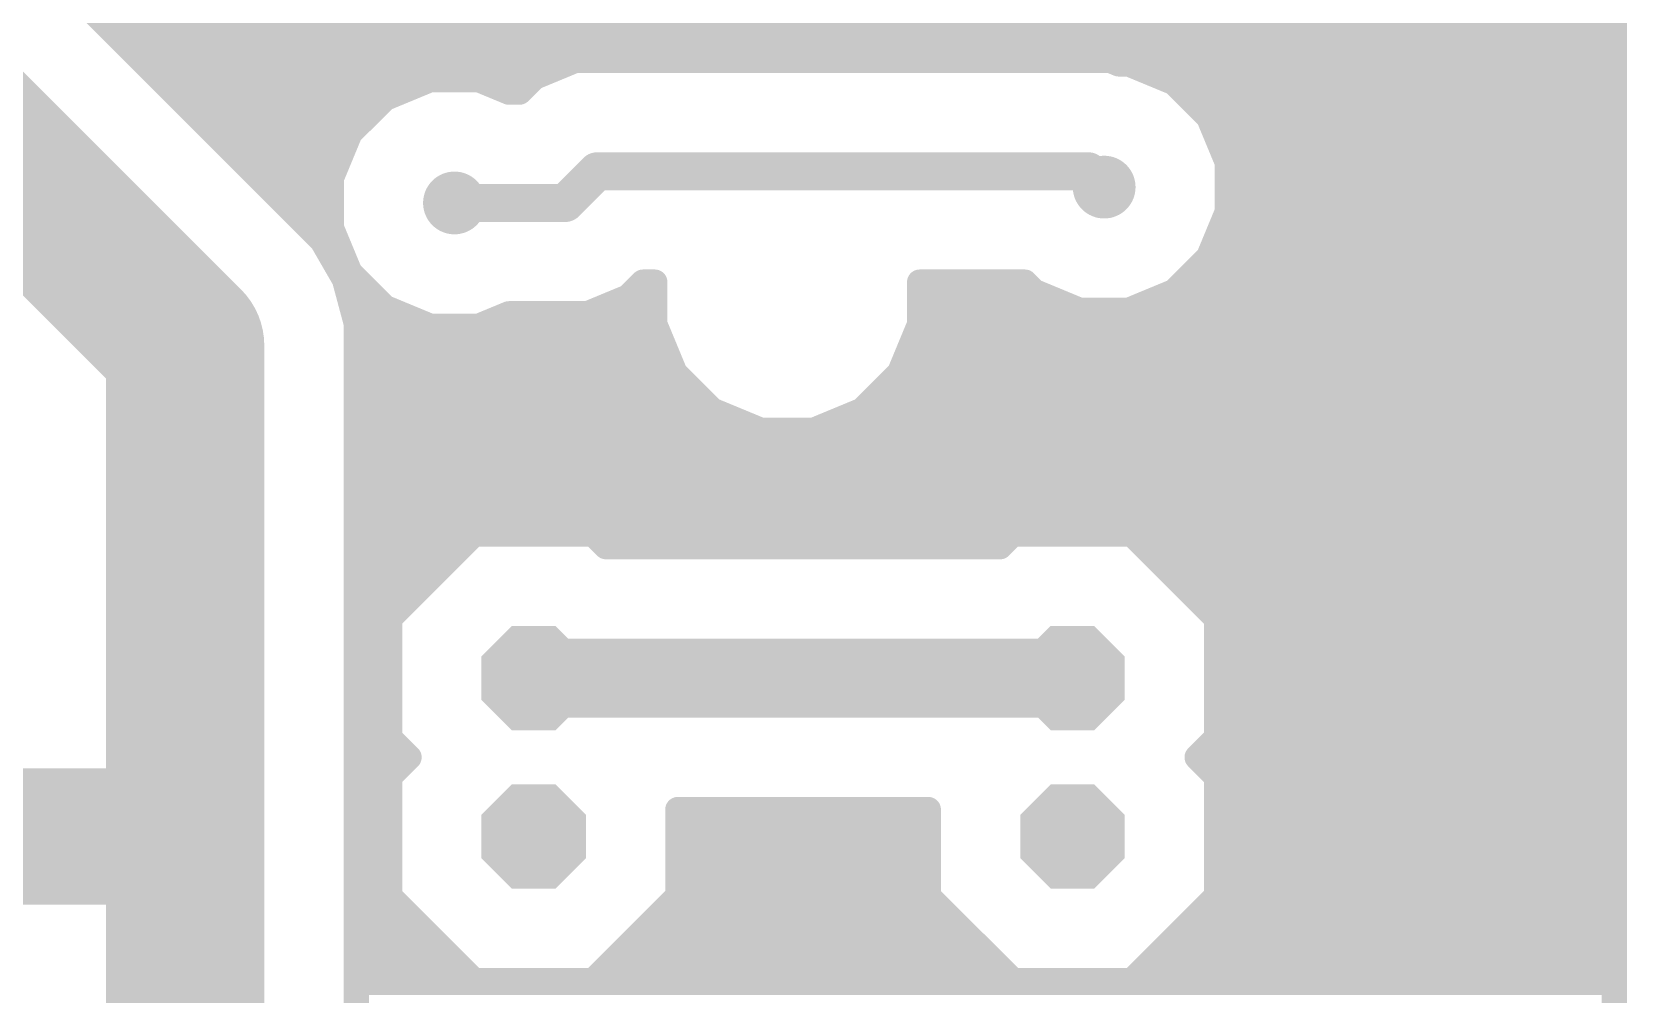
# Model space of a CAD drawing. Extents: x 0 to 141, y 0 to 150.
# Drawn here: x 20.4 to 45.97, y 25.41 to 40.84 of the extents above; entities that cross this region are included whole.
import ezdxf

# ---------------------------------------------------------------- set-up
doc = ezdxf.new("R2010")
doc.units = 0
for name, color, linetype in [('16', 175, 'CONTINUOUS'), ('17', 82, 'CONTINUOUS'), ('18', 82, 'CONTINUOUS')]:
    doc.layers.add(name, color=color, linetype=linetype)

# ---------------------------------------------------------------- blocks, each defined once
blk = doc.blocks.new('OCTAGONP')
at = {"const_width": 0.5}
blk.add_lwpolyline([(-0.25, -0.1036), (-0.25, 0.1036), (-0.1036, 0.25), (0.1036, 0.25), (0.25, 0.1036), (0.25, -0.1036), (0.1036, -0.25), (-0.1036, -0.25), (-0.25, -0.1036), (-0.25, 0.1036)], dxfattribs=at)
blk = doc.blocks.new('ROUNDV')
at = {"const_width": 0.5}
blk.add_lwpolyline([(0, -0.25, 1), (0, 0.25, 1), (0, -0.25)], format="xyb", dxfattribs=at)

msp = doc.modelspace()

# ---------------------------------------------------------------- linework, layer by layer
at = {"layer": '16'}
for points, const_width in [([(45.7708, 61.6873), (45.7708, 18.7255)], 0.4064), ([(25.0551, 37.4984), (20.7772, 41.7763)], 0.4064), ([(22.86, 35.814), (18.034, 40.64)], 2.54), ([(21.5071, 41.0464), (45.7708, 41.0464)], 0.4064), ([(21.9135, 40.64), (45.7708, 40.64)], 0.4064), ([(22.3199, 40.2336), (28.7424, 40.2336)], 0.4064), ([(29.1103, 40.386), (28.4568, 40.1153)], 0.4064), ([(37.6917, 40.386), (29.1103, 40.386)], 0.4064), ([(37.8259, 40.3304), (37.6917, 40.386)], 0.4064), ([(37.9851, 40.3304), (37.8259, 40.3304)], 0.4064), ([(38.7115, 40.0295), (37.9851, 40.3304)], 0.4064), ([(38.2188, 40.2336), (45.7708, 40.2336)], 0.4064), ([(26.7849, 40.0764), (26.0585, 39.7755)], 0.4064), ([(27.5711, 40.0764), (26.7849, 40.0764)], 0.4064), ([(28.0501, 39.878), (27.5711, 40.0764)], 0.4064), ([(28.4568, 40.1153), (28.2195, 39.878)], 0.4064), ([(39.2675, 39.4735), (38.7115, 40.0295)], 0.4064), ([(22.7263, 39.8272), (26.1833, 39.8272)], 0.4064), ([(26.0585, 39.7755), (25.5025, 39.2195)], 0.4064), ([(28.2195, 39.878), (28.0501, 39.878)], 0.4064), ([(38.9138, 39.8272), (45.7708, 39.8272)], 0.4064), ([(39.5684, 38.7471), (39.2675, 39.4735)], 0.4064), ([(23.1327, 39.4208), (25.7038, 39.4208)], 0.4064), ([(25.5025, 39.2195), (25.2016, 38.4931)], 0.4064), ([(39.2894, 39.4208), (45.7708, 39.4208)], 0.4064), ([(23.5391, 39.0144), (25.4175, 39.0144)], 0.4064), ([(39.4577, 39.0144), (45.7708, 39.0144)], 0.4064), ([(28.956, 38.1), (29.464, 38.608)], 0.6096), ([(29.464, 38.608), (37.338, 38.608)], 0.6096), ([(37.338, 38.608), (37.592, 38.354)], 0.6096), ([(39.5684, 37.9609), (39.5684, 38.7471)], 0.4064), ([(23.9455, 38.608), (25.2492, 38.608)], 0.4064), ([(25.2016, 38.4931), (25.2016, 37.7069)], 0.4064), ([(39.5684, 38.608), (45.7708, 38.608)], 0.4064), ([(24.3519, 38.2016), (25.2016, 38.2016)], 0.4064), ([(27.178, 38.1), (28.956, 38.1)], 0.6096), ([(39.5684, 38.2016), (45.7708, 38.2016)], 0.4064), ([(39.2675, 37.2345), (39.5684, 37.9609)], 0.4064), ([(24.7583, 37.7952), (25.2016, 37.7952)], 0.4064), ([(25.2016, 37.7069), (25.5025, 36.9805)], 0.4064), ([(39.4998, 37.7952), (45.7708, 37.7952)], 0.4064), ([(25.4163, 36.8728), (25.0551, 37.4984)], 0.4064), ([(25.1184, 37.3888), (25.3333, 37.3888)], 0.4064), ([(39.3314, 37.3888), (45.7708, 37.3888)], 0.4064), ([(38.7115, 36.6785), (39.2675, 37.2345)], 0.4064), ([(22.86, 27.686), (22.86, 35.814)], 2.54), ([(25.353, 36.9824), (25.5017, 36.9824)], 0.4064), ([(25.6032, 36.1752), (25.4163, 36.8728)], 0.4064), ([(25.5025, 36.9805), (26.0585, 36.4245)], 0.4064), ([(39.0155, 36.9824), (45.7708, 36.9824)], 0.4064), ([(29.9632, 36.5927), (30.2005, 36.83)], 0.4064), ([(30.2005, 36.83), (30.3888, 36.83)], 0.4064), ([(30.3888, 36.83), (30.3888, 36.1537)], 0.4064), ([(34.6352, 36.1537), (34.6352, 36.83)], 0.4064), ([(34.6352, 36.83), (36.3209, 36.83)], 0.4064), ([(36.3209, 36.83), (36.4725, 36.6785)], 0.4064), ([(36.4725, 36.6785), (37.1989, 36.3776)], 0.4064), ([(37.9851, 36.3776), (38.7115, 36.6785)], 0.4064), ([(25.4958, 36.576), (25.9069, 36.576)], 0.4064), ([(26.0585, 36.4245), (26.7849, 36.1236)], 0.4064), ([(29.3097, 36.322), (29.9632, 36.5927)], 0.4064), ([(29.9229, 36.576), (30.3888, 36.576)], 0.4064), ([(34.6352, 36.576), (36.7199, 36.576)], 0.4064), ([(37.1989, 36.3776), (37.9851, 36.3776)], 0.4064), ([(38.4641, 36.576), (45.7708, 36.576)], 0.4064), ([(25.6032, 24.5537), (25.6032, 36.1752)], 0.4064), ([(25.6032, 36.1696), (26.6738, 36.1696)], 0.4064), ([(26.7849, 36.1236), (27.5711, 36.1236)], 0.4064), ([(27.5711, 36.1236), (28.0501, 36.322)], 0.4064), ([(27.6822, 36.1696), (30.3888, 36.1696)], 0.4064), ([(28.0501, 36.322), (29.3097, 36.322)], 0.4064), ([(30.3888, 36.1537), (30.712, 35.3733)], 0.4064), ([(34.312, 35.3733), (34.6352, 36.1537)], 0.4064), ([(34.6352, 36.1696), (45.7708, 36.1696)], 0.4064), ([(25.6032, 35.7632), (30.5505, 35.7632)], 0.4064), ([(34.4735, 35.7632), (45.7708, 35.7632)], 0.4064), ([(25.6032, 35.3568), (30.7285, 35.3568)], 0.4064), ([(30.712, 35.3733), (31.3093, 34.776)], 0.4064), ([(33.7147, 34.776), (34.312, 35.3733)], 0.4064), ([(34.2955, 35.3568), (45.7708, 35.3568)], 0.4064), ([(25.6032, 34.9504), (31.1349, 34.9504)], 0.4064), ([(33.8891, 34.9504), (45.7708, 34.9504)], 0.4064), ([(31.3093, 34.776), (32.0897, 34.4528)], 0.4064), ([(32.9343, 34.4528), (33.7147, 34.776)], 0.4064), ([(25.6032, 34.544), (31.8695, 34.544)], 0.4064), ([(32.0897, 34.4528), (32.9343, 34.4528)], 0.4064), ([(33.1545, 34.544), (45.7708, 34.544)], 0.4064), ([(25.6032, 34.1376), (45.7708, 34.1376)], 0.4064), ([(25.6032, 33.7312), (45.7708, 33.7312)], 0.4064), ([(25.6032, 33.3248), (45.7708, 33.3248)], 0.4064), ([(25.6032, 32.9184), (45.7708, 32.9184)], 0.4064), ([(27.4906, 32.7914), (26.1366, 31.4374)], 0.4064), ([(29.4054, 32.7914), (27.4906, 32.7914)], 0.4064), ([(29.6086, 32.5882), (29.4054, 32.7914)], 0.4064), ([(36.1266, 32.7914), (35.9234, 32.5882)], 0.4064), ([(38.0414, 32.7914), (36.1266, 32.7914)], 0.4064), ([(39.3954, 31.4374), (38.0414, 32.7914)], 0.4064), ([(35.9234, 32.5882), (29.6086, 32.5882)], 0.4064), ([(25.6032, 32.512), (27.2112, 32.512)], 0.4064), ([(38.3208, 32.512), (45.7708, 32.512)], 0.4064), ([(25.6032, 32.1056), (26.8048, 32.1056)], 0.4064), ([(38.7272, 32.1056), (45.7708, 32.1056)], 0.4064), ([(25.6032, 31.6992), (26.3984, 31.6992)], 0.4064), ([(39.1336, 31.6992), (45.7708, 31.6992)], 0.4064), ([(25.6032, 31.2928), (26.1366, 31.2928)], 0.4064), ([(26.1366, 31.4374), (26.1366, 29.5226)], 0.4064), ([(39.3954, 29.5226), (39.3954, 31.4374)], 0.4064), ([(39.3954, 31.2928), (45.7708, 31.2928)], 0.4064), ([(25.6032, 30.8864), (26.1366, 30.8864)], 0.4064), ([(28.448, 30.48), (37.084, 30.48)], 1.27), ([(39.3954, 30.8864), (45.7708, 30.8864)], 0.4064), ([(25.6032, 30.48), (26.1366, 30.48)], 0.4064), ([(39.3954, 30.48), (45.7708, 30.48)], 0.4064), ([(25.6032, 30.0736), (26.1366, 30.0736)], 0.4064), ([(39.3954, 30.0736), (45.7708, 30.0736)], 0.4064), ([(25.6032, 29.6672), (26.1366, 29.6672)], 0.4064), ([(26.1366, 29.5226), (26.4492, 29.21)], 0.4064), ([(39.0828, 29.21), (39.3954, 29.5226)], 0.4064), ([(39.3954, 29.6672), (45.7708, 29.6672)], 0.4064), ([(25.6032, 29.2608), (26.3984, 29.2608)], 0.4064), ([(26.4492, 29.21), (26.1366, 28.8974)], 0.4064), ([(39.3954, 28.8974), (39.0828, 29.21)], 0.4064), ([(39.1336, 29.2608), (45.7708, 29.2608)], 0.4064), ([(19.558, 27.94), (22.606, 27.94)], 2.1844), ([(22.606, 27.94), (22.86, 27.686)], 2.1844), ([(22.86, 21.4884), (22.86, 27.686)], 2.54), ([(25.6032, 28.8544), (26.1366, 28.8544)], 0.4064), ([(26.1366, 28.8974), (26.1366, 26.9826)], 0.4064), ([(39.3954, 26.9826), (39.3954, 28.8974)], 0.4064), ([(39.3954, 28.8544), (45.7708, 28.8544)], 0.4064), ([(25.6032, 28.448), (26.1366, 28.448)], 0.4064), ([(39.3954, 28.448), (45.7708, 28.448)], 0.4064), ([(30.7594, 26.9826), (30.7594, 28.3718)], 0.4064), ([(30.7594, 28.3718), (34.7726, 28.3718)], 0.4064), ([(34.7726, 28.3718), (34.7726, 26.9826)], 0.4064), ([(25.6032, 28.0416), (26.1366, 28.0416)], 0.4064), ([(30.7594, 28.0416), (34.7726, 28.0416)], 0.4064), ([(39.3954, 28.0416), (45.7708, 28.0416)], 0.4064), ([(25.6032, 27.6352), (26.1366, 27.6352)], 0.4064), ([(30.7594, 27.6352), (34.7726, 27.6352)], 0.4064), ([(39.3954, 27.6352), (45.7708, 27.6352)], 0.4064), ([(25.6032, 27.2288), (26.1366, 27.2288)], 0.4064), ([(30.7594, 27.2288), (34.7726, 27.2288)], 0.4064), ([(39.3954, 27.2288), (45.7708, 27.2288)], 0.4064), ([(26.1366, 26.9826), (27.4906, 25.6286)], 0.4064), ([(29.4054, 25.6286), (30.7594, 26.9826)], 0.4064), ([(34.7726, 26.9826), (36.1266, 25.6286)], 0.4064), ([(38.0414, 25.6286), (39.3954, 26.9826)], 0.4064), ([(25.6032, 26.8224), (26.2968, 26.8224)], 0.4064), ([(30.5992, 26.8224), (34.9328, 26.8224)], 0.4064), ([(39.2352, 26.8224), (45.7708, 26.8224)], 0.4064), ([(25.6032, 26.416), (26.7032, 26.416)], 0.4064), ([(30.1928, 26.416), (35.3392, 26.416)], 0.4064), ([(38.8288, 26.416), (45.7708, 26.416)], 0.4064), ([(25.6032, 26.0096), (27.1096, 26.0096)], 0.4064), ([(29.7864, 26.0096), (35.7456, 26.0096)], 0.4064), ([(38.4224, 26.0096), (45.7708, 26.0096)], 0.4064), ([(27.4906, 25.6286), (29.4054, 25.6286)], 0.4064), ([(36.1266, 25.6286), (38.0414, 25.6286)], 0.4064), ([(25.6032, 25.6032), (45.7708, 25.6032)], 0.4064)]:
    msp.add_lwpolyline(points, dxfattribs=dict(at, const_width=const_width))
for points, const_width in [([(21.9135, 40.7416, 1), (21.9135, 40.5384)], 0.2032), ([(45.7708, 40.5384, 1), (45.7708, 40.7416)], 0.2032), ([(22.3199, 40.3352, 1), (22.3199, 40.132)], 0.2032), ([(28.7424, 40.132, 1), (28.7424, 40.3352)], 0.2032), ([(29.1103, 40.4876, 1), (29.1103, 40.2844)], 0.2032), ([(29.1492, 40.2921, 1), (29.0715, 40.4799)], 0.2032), ([(37.7305, 40.4799, 1), (37.6528, 40.2921)], 0.2032), ([(37.6917, 40.2844, 1), (37.6917, 40.4876)], 0.2032), ([(37.8259, 40.432, 1), (37.8259, 40.2288)], 0.2032), ([(37.787, 40.2365, 1), (37.8648, 40.4243)], 0.2032), ([(38.024, 40.4243, 1), (37.9463, 40.2365)], 0.2032), ([(37.9851, 40.2288, 1), (37.9851, 40.432)], 0.2032), ([(38.2188, 40.3352, 1), (38.2188, 40.132)], 0.2032), ([(45.7708, 40.132, 1), (45.7708, 40.3352)], 0.2032), ([(26.7849, 40.178, 1), (26.7849, 39.9748)], 0.2032), ([(26.8237, 39.9825, 1), (26.746, 40.1703)], 0.2032), ([(27.61, 40.1703, 1), (27.5323, 39.9825)], 0.2032), ([(27.5711, 39.9748, 1), (27.5711, 40.178)], 0.2032), ([(28.418, 40.2092, 1), (28.4957, 40.0214)], 0.2032), ([(28.5287, 40.0435, 1), (28.385, 40.1872)], 0.2032), ([(38.7834, 40.1014, 1), (38.6397, 39.9577)], 0.2032), ([(38.6727, 39.9356, 1), (38.7504, 40.1234)], 0.2032), ([(22.7263, 39.9288, 1), (22.7263, 39.7256)], 0.2032), ([(26.0196, 39.8694, 1), (26.0973, 39.6816)], 0.2032), ([(26.1303, 39.7037, 1), (25.9866, 39.8474)], 0.2032), ([(26.1833, 39.7256, 1), (26.1833, 39.9288)], 0.2032), ([(28.0501, 39.9796, 1), (28.0501, 39.7764)], 0.2032), ([(28.0112, 39.7841, 1), (28.089, 39.9719)], 0.2032), ([(28.1477, 39.9498, 1), (28.2914, 39.8062)], 0.2032), ([(28.2195, 39.7764, 1), (28.2195, 39.9796)], 0.2032), ([(38.9138, 39.9288, 1), (38.9138, 39.7256)], 0.2032), ([(45.7708, 39.7256, 1), (45.7708, 39.9288)], 0.2032), ([(39.3614, 39.5124, 1), (39.1736, 39.4347)], 0.2032), ([(39.1957, 39.4017, 1), (39.3394, 39.5454)], 0.2032), ([(23.1327, 39.5224, 1), (23.1327, 39.3192)], 0.2032), ([(25.4306, 39.2914, 1), (25.5743, 39.1477)], 0.2032), ([(25.5964, 39.1807, 1), (25.4086, 39.2584)], 0.2032), ([(25.7038, 39.3192, 1), (25.7038, 39.5224)], 0.2032), ([(39.2894, 39.5224, 1), (39.2894, 39.3192)], 0.2032), ([(45.7708, 39.3192, 1), (45.7708, 39.5224)], 0.2032), ([(23.5391, 39.116, 1), (23.5391, 38.9128)], 0.2032), ([(25.4175, 38.9128, 1), (25.4175, 39.116)], 0.2032), ([(39.4577, 39.116, 1), (39.4577, 38.9128)], 0.2032), ([(45.7708, 38.9128, 1), (45.7708, 39.116)], 0.2032), ([(29.464, 38.7604, 1), (29.464, 38.4556)], 0.3048), ([(29.5718, 38.5002, 1), (29.3562, 38.7158)], 0.3048), ([(37.4458, 38.7158, 1), (37.2302, 38.5002)], 0.3048), ([(37.338, 38.4556, 1), (37.338, 38.7604)], 0.3048), ([(39.67, 38.7471, 1), (39.4668, 38.7471)], 0.2032), ([(39.4745, 38.7083, 1), (39.6623, 38.786)], 0.2032), ([(23.9455, 38.7096, 1), (23.9455, 38.5064)], 0.2032), ([(25.3032, 38.4931, 1), (25.1, 38.4931)], 0.2032), ([(25.1077, 38.532, 1), (25.2955, 38.4543)], 0.2032), ([(25.2492, 38.5064, 1), (25.2492, 38.7096)], 0.2032), ([(37.4842, 38.2462, 1), (37.6998, 38.4618)], 0.3048), ([(39.5684, 38.7096, 1), (39.5684, 38.5064)], 0.2032), ([(45.7708, 38.5064, 1), (45.7708, 38.7096)], 0.2032), ([(24.3519, 38.3032, 1), (24.3519, 38.1)], 0.2032), ([(25.2016, 38.1, 1), (25.2016, 38.3032)], 0.2032), ([(27.178, 38.2524, 1), (27.178, 37.9476)], 0.3048), ([(28.8482, 38.2078, 1), (29.0638, 37.9922)], 0.3048), ([(28.956, 37.9476, 1), (28.956, 38.2524)], 0.3048), ([(39.5684, 38.3032, 1), (39.5684, 38.1)], 0.2032), ([(45.7708, 38.1, 1), (45.7708, 38.3032)], 0.2032), ([(39.6623, 37.922, 1), (39.4745, 37.9997)], 0.2032), ([(24.7583, 37.8968, 1), (24.7583, 37.6936)], 0.2032), ([(25.2955, 37.7457, 1), (25.1077, 37.668)], 0.2032), ([(25.2016, 37.6936, 1), (25.2016, 37.8968)], 0.2032), ([(39.4998, 37.8968, 1), (39.4998, 37.6936)], 0.2032), ([(39.4668, 37.9609, 1), (39.67, 37.9609)], 0.2032), ([(45.7708, 37.6936, 1), (45.7708, 37.8968)], 0.2032), ([(25.1431, 37.5492, 1), (24.9671, 37.4476)], 0.2032), ([(24.9833, 37.4265, 1), (25.1269, 37.5702)], 0.2032), ([(25.1184, 37.4904, 1), (25.1184, 37.2872)], 0.2032), ([(25.1, 37.7069, 1), (25.3032, 37.7069)], 0.2032), ([(25.3333, 37.2872, 1), (25.3333, 37.4904)], 0.2032), ([(39.3314, 37.4904, 1), (39.3314, 37.2872)], 0.2032), ([(45.7708, 37.2872, 1), (45.7708, 37.4904)], 0.2032), ([(39.1736, 37.2733, 1), (39.3614, 37.1956)], 0.2032), ([(39.3394, 37.1626, 1), (39.1957, 37.3063)], 0.2032), ([(23.495, 35.814, 1), (22.225, 35.814)], 1.27), ([(25.353, 37.084, 1), (25.353, 36.8808)], 0.2032), ([(25.5144, 36.8991, 1), (25.3181, 36.8465)], 0.2032), ([(25.5743, 37.0523, 1), (25.4306, 36.9086)], 0.2032), ([(25.4086, 36.9416, 1), (25.5964, 37.0193)], 0.2032), ([(25.5017, 36.8808, 1), (25.5017, 37.084)], 0.2032), ([(39.0155, 37.084, 1), (39.0155, 36.8808)], 0.2032), ([(45.7708, 36.8808, 1), (45.7708, 37.084)], 0.2032), ([(22.411, 35.365, 1), (23.309, 36.263)], 1.27), ([(25.3283, 36.822, 1), (25.5042, 36.9236)], 0.2032), ([(30.2005, 36.9316, 1), (30.2005, 36.7284)], 0.2032), ([(30.2723, 36.7582, 1), (30.1286, 36.9018)], 0.2032), ([(30.4904, 36.83, 1), (30.2872, 36.83)], 0.2032), ([(30.3888, 36.7284, 1), (30.3888, 36.9316)], 0.2032), ([(34.7368, 36.83, 1), (34.5336, 36.83)], 0.2032), ([(34.6352, 36.9316, 1), (34.6352, 36.7284)], 0.2032), ([(36.3928, 36.9018, 1), (36.2491, 36.7582)], 0.2032), ([(36.3209, 36.7284, 1), (36.3209, 36.9316)], 0.2032), ([(36.5113, 36.7724, 1), (36.4336, 36.5846)], 0.2032), ([(36.4006, 36.6066, 1), (36.5443, 36.7503)], 0.2032), ([(38.6397, 36.7503, 1), (38.7834, 36.6066)], 0.2032), ([(38.7504, 36.5846, 1), (38.6727, 36.7724)], 0.2032), ([(25.4958, 36.6776, 1), (25.4958, 36.4744)], 0.2032), ([(25.9069, 36.4744, 1), (25.9069, 36.6776)], 0.2032), ([(26.0973, 36.5184, 1), (26.0196, 36.3306)], 0.2032), ([(25.9866, 36.3526, 1), (26.1303, 36.4963)], 0.2032), ([(29.9229, 36.6776, 1), (29.9229, 36.4744)], 0.2032), ([(29.8913, 36.6645, 1), (30.035, 36.5208)], 0.2032), ([(30.002, 36.4988, 1), (29.9243, 36.6866)], 0.2032), ([(30.3888, 36.4744, 1), (30.3888, 36.6776)], 0.2032), ([(34.6352, 36.6776, 1), (34.6352, 36.4744)], 0.2032), ([(36.7199, 36.4744, 1), (36.7199, 36.6776)], 0.2032), ([(37.1989, 36.4792, 1), (37.1989, 36.276)], 0.2032), ([(37.16, 36.2837, 1), (37.2377, 36.4715)], 0.2032), ([(37.9463, 36.4715, 1), (38.024, 36.2837)], 0.2032), ([(37.9851, 36.276, 1), (37.9851, 36.4792)], 0.2032), ([(38.4641, 36.6776, 1), (38.4641, 36.4744)], 0.2032), ([(45.7708, 36.4744, 1), (45.7708, 36.6776)], 0.2032), ([(25.7048, 36.1752, 1), (25.5016, 36.1752)], 0.2032), ([(25.6032, 36.2712, 1), (25.6032, 36.068)], 0.2032), ([(26.6738, 36.068, 1), (26.6738, 36.2712)], 0.2032), ([(26.7849, 36.2252, 1), (26.7849, 36.022)], 0.2032), ([(26.746, 36.0297, 1), (26.8237, 36.2175)], 0.2032), ([(27.5323, 36.2175, 1), (27.61, 36.0297)], 0.2032), ([(27.5711, 36.022, 1), (27.5711, 36.2252)], 0.2032), ([(27.6822, 36.2712, 1), (27.6822, 36.068)], 0.2032), ([(28.0501, 36.4236, 1), (28.0501, 36.2204)], 0.2032), ([(28.089, 36.2281, 1), (28.0112, 36.4159)], 0.2032), ([(29.2708, 36.4159, 1), (29.3485, 36.2281)], 0.2032), ([(29.3097, 36.2204, 1), (29.3097, 36.4236)], 0.2032), ([(30.4827, 36.1925, 1), (30.2949, 36.1148)], 0.2032), ([(30.3888, 36.068, 1), (30.3888, 36.2712)], 0.2032), ([(34.6352, 36.2712, 1), (34.6352, 36.068)], 0.2032), ([(34.7291, 36.1148, 1), (34.5413, 36.1925)], 0.2032), ([(45.7708, 36.068, 1), (45.7708, 36.2712)], 0.2032), ([(25.5051, 36.1489, 1), (25.7013, 36.2014)], 0.2032), ([(30.2872, 36.1537, 1), (30.4904, 36.1537)], 0.2032), ([(34.5336, 36.1537, 1), (34.7368, 36.1537)], 0.2032), ([(25.6032, 35.8648, 1), (25.6032, 35.6616)], 0.2032), ([(30.5505, 35.6616, 1), (30.5505, 35.8648)], 0.2032), ([(34.4735, 35.8648, 1), (34.4735, 35.6616)], 0.2032), ([(45.7708, 35.6616, 1), (45.7708, 35.8648)], 0.2032), ([(25.6032, 35.4584, 1), (25.6032, 35.2552)], 0.2032), ([(30.7839, 35.4451, 1), (30.6402, 35.3015)], 0.2032), ([(30.7285, 35.2552, 1), (30.7285, 35.4584)], 0.2032), ([(34.2955, 35.4584, 1), (34.2955, 35.2552)], 0.2032), ([(34.3838, 35.3015, 1), (34.2401, 35.4451)], 0.2032), ([(45.7708, 35.2552, 1), (45.7708, 35.4584)], 0.2032), ([(30.6182, 35.3344, 1), (30.8059, 35.4122)], 0.2032), ([(34.2181, 35.4122, 1), (34.4058, 35.3344)], 0.2032), ([(25.6032, 35.052, 1), (25.6032, 34.8488)], 0.2032), ([(31.1349, 34.8488, 1), (31.1349, 35.052)], 0.2032), ([(33.8891, 35.052, 1), (33.8891, 34.8488)], 0.2032), ([(45.7708, 34.8488, 1), (45.7708, 35.052)], 0.2032), ([(31.3482, 34.8699, 1), (31.2704, 34.6822)], 0.2032), ([(31.2375, 34.7042, 1), (31.3811, 34.8479)], 0.2032), ([(33.6429, 34.8479, 1), (33.7865, 34.7042)], 0.2032), ([(33.7536, 34.6822, 1), (33.6758, 34.8699)], 0.2032), ([(25.6032, 34.6456, 1), (25.6032, 34.4424)], 0.2032), ([(31.8695, 34.4424, 1), (31.8695, 34.6456)], 0.2032), ([(32.0897, 34.5544, 1), (32.0897, 34.3512)], 0.2032), ([(32.0508, 34.3589, 1), (32.1285, 34.5467)], 0.2032), ([(32.8955, 34.5467, 1), (32.9732, 34.3589)], 0.2032), ([(32.9343, 34.3512, 1), (32.9343, 34.5544)], 0.2032), ([(33.1545, 34.6456, 1), (33.1545, 34.4424)], 0.2032), ([(45.7708, 34.4424, 1), (45.7708, 34.6456)], 0.2032), ([(25.6032, 34.2392, 1), (25.6032, 34.036)], 0.2032), ([(45.7708, 34.036, 1), (45.7708, 34.2392)], 0.2032), ([(25.6032, 33.8328, 1), (25.6032, 33.6296)], 0.2032), ([(45.7708, 33.6296, 1), (45.7708, 33.8328)], 0.2032), ([(25.6032, 33.4264, 1), (25.6032, 33.2232)], 0.2032), ([(45.7708, 33.2232, 1), (45.7708, 33.4264)], 0.2032), ([(25.6032, 33.02, 1), (25.6032, 32.8168)], 0.2032), ([(27.4906, 32.893, 1), (27.4906, 32.6898)], 0.2032), ([(27.5624, 32.7196, 1), (27.4187, 32.8632)], 0.2032), ([(29.4773, 32.8632, 1), (29.3336, 32.7196)], 0.2032), ([(29.4054, 32.6898, 1), (29.4054, 32.893)], 0.2032), ([(36.1266, 32.893, 1), (36.1266, 32.6898)], 0.2032), ([(36.1984, 32.7196, 1), (36.0547, 32.8632)], 0.2032), ([(38.1133, 32.8632, 1), (37.9696, 32.7196)], 0.2032), ([(38.0414, 32.6898, 1), (38.0414, 32.893)], 0.2032), ([(45.7708, 32.8168, 1), (45.7708, 33.02)], 0.2032), ([(29.6086, 32.6898, 1), (29.6086, 32.4866)], 0.2032), ([(29.5368, 32.5164, 1), (29.6805, 32.66)], 0.2032), ([(35.8515, 32.66, 1), (35.9952, 32.5164)], 0.2032), ([(35.9234, 32.4866, 1), (35.9234, 32.6898)], 0.2032), ([(25.6032, 32.6136, 1), (25.6032, 32.4104)], 0.2032), ([(27.2112, 32.4104, 1), (27.2112, 32.6136)], 0.2032), ([(38.3208, 32.6136, 1), (38.3208, 32.4104)], 0.2032), ([(45.7708, 32.4104, 1), (45.7708, 32.6136)], 0.2032), ([(25.6032, 32.2072, 1), (25.6032, 32.004)], 0.2032), ([(26.8048, 32.004, 1), (26.8048, 32.2072)], 0.2032), ([(38.7272, 32.2072, 1), (38.7272, 32.004)], 0.2032), ([(45.7708, 32.004, 1), (45.7708, 32.2072)], 0.2032), ([(25.6032, 31.8008, 1), (25.6032, 31.5976)], 0.2032), ([(26.3984, 31.5976, 1), (26.3984, 31.8008)], 0.2032), ([(39.1336, 31.8008, 1), (39.1336, 31.5976)], 0.2032), ([(45.7708, 31.5976, 1), (45.7708, 31.8008)], 0.2032), ([(25.6032, 31.3944, 1), (25.6032, 31.1912)], 0.2032), ([(26.2382, 31.4374, 1), (26.035, 31.4374)], 0.2032), ([(26.0648, 31.5093, 1), (26.2084, 31.3656)], 0.2032), ([(26.1366, 31.1912, 1), (26.1366, 31.3944)], 0.2032), ([(39.497, 31.4374, 1), (39.2938, 31.4374)], 0.2032), ([(39.3954, 31.3944, 1), (39.3954, 31.1912)], 0.2032), ([(39.3236, 31.3656, 1), (39.4672, 31.5093)], 0.2032), ([(45.7708, 31.1912, 1), (45.7708, 31.3944)], 0.2032), ([(25.6032, 30.988, 1), (25.6032, 30.7848)], 0.2032), ([(26.1366, 30.7848, 1), (26.1366, 30.988)], 0.2032), ([(28.448, 30.7975, 1), (28.448, 30.1625)], 0.635), ([(37.084, 30.1625, 1), (37.084, 30.7975)], 0.635), ([(39.3954, 30.988, 1), (39.3954, 30.7848)], 0.2032), ([(45.7708, 30.7848, 1), (45.7708, 30.988)], 0.2032), ([(25.6032, 30.5816, 1), (25.6032, 30.3784)], 0.2032), ([(26.1366, 30.3784, 1), (26.1366, 30.5816)], 0.2032), ([(39.3954, 30.5816, 1), (39.3954, 30.3784)], 0.2032), ([(45.7708, 30.3784, 1), (45.7708, 30.5816)], 0.2032), ([(25.6032, 30.1752, 1), (25.6032, 29.972)], 0.2032), ([(26.1366, 29.972, 1), (26.1366, 30.1752)], 0.2032), ([(39.3954, 30.1752, 1), (39.3954, 29.972)], 0.2032), ([(45.7708, 29.972, 1), (45.7708, 30.1752)], 0.2032), ([(25.6032, 29.7688, 1), (25.6032, 29.5656)], 0.2032), ([(26.2084, 29.5944, 1), (26.0648, 29.4507)], 0.2032), ([(26.1366, 29.5656, 1), (26.1366, 29.7688)], 0.2032), ([(39.3954, 29.7688, 1), (39.3954, 29.5656)], 0.2032), ([(39.4672, 29.4507, 1), (39.3236, 29.5944)], 0.2032), ([(45.7708, 29.5656, 1), (45.7708, 29.7688)], 0.2032), ([(25.6032, 29.3624, 1), (25.6032, 29.1592)], 0.2032), ([(26.035, 29.5226, 1), (26.2382, 29.5226)], 0.2032), ([(26.521, 29.1382, 1), (26.3773, 29.2818)], 0.2032), ([(26.3984, 29.1592, 1), (26.3984, 29.3624)], 0.2032), ([(39.1546, 29.2818, 1), (39.011, 29.1382)], 0.2032), ([(39.1336, 29.3624, 1), (39.1336, 29.1592)], 0.2032), ([(39.2938, 29.5226, 1), (39.497, 29.5226)], 0.2032), ([(45.7708, 29.1592, 1), (45.7708, 29.3624)], 0.2032), ([(26.3773, 29.1382, 1), (26.521, 29.2818)], 0.2032), ([(39.011, 29.2818, 1), (39.1546, 29.1382)], 0.2032), ([(22.9922, 28.3262, 1), (22.2198, 27.5538)], 1.0922), ([(23.495, 27.686, 1), (22.225, 27.686)], 1.27), ([(22.606, 27.3939, 1), (22.606, 28.4861)], 1.0922), ([(25.6032, 28.956, 1), (25.6032, 28.7528)], 0.2032), ([(26.2382, 28.8974, 1), (26.035, 28.8974)], 0.2032), ([(26.0648, 28.9693, 1), (26.2084, 28.8256)], 0.2032), ([(26.1366, 28.7528, 1), (26.1366, 28.956)], 0.2032), ([(39.497, 28.8974, 1), (39.2938, 28.8974)], 0.2032), ([(39.3954, 28.956, 1), (39.3954, 28.7528)], 0.2032), ([(39.3236, 28.8256, 1), (39.4672, 28.9693)], 0.2032), ([(45.7708, 28.7528, 1), (45.7708, 28.956)], 0.2032), ([(25.6032, 28.5496, 1), (25.6032, 28.3464)], 0.2032), ([(26.1366, 28.3464, 1), (26.1366, 28.5496)], 0.2032), ([(39.3954, 28.5496, 1), (39.3954, 28.3464)], 0.2032), ([(45.7708, 28.3464, 1), (45.7708, 28.5496)], 0.2032), ([(22.4738, 27.2998, 1), (23.2462, 28.0722)], 1.0922), ([(30.861, 28.3718, 1), (30.6578, 28.3718)], 0.2032), ([(30.7594, 28.4734, 1), (30.7594, 28.2702)], 0.2032), ([(34.8742, 28.3718, 1), (34.671, 28.3718)], 0.2032), ([(34.7726, 28.2702, 1), (34.7726, 28.4734)], 0.2032), ([(22.225, 27.686, 1), (23.495, 27.686)], 1.27), ([(25.6032, 28.1432, 1), (25.6032, 27.94)], 0.2032), ([(26.1366, 27.94, 1), (26.1366, 28.1432)], 0.2032), ([(30.7594, 28.1432, 1), (30.7594, 27.94)], 0.2032), ([(34.7726, 27.94, 1), (34.7726, 28.1432)], 0.2032), ([(39.3954, 28.1432, 1), (39.3954, 27.94)], 0.2032), ([(45.7708, 27.94, 1), (45.7708, 28.1432)], 0.2032), ([(25.6032, 27.7368, 1), (25.6032, 27.5336)], 0.2032), ([(26.1366, 27.5336, 1), (26.1366, 27.7368)], 0.2032), ([(30.7594, 27.7368, 1), (30.7594, 27.5336)], 0.2032), ([(34.7726, 27.5336, 1), (34.7726, 27.7368)], 0.2032), ([(39.3954, 27.7368, 1), (39.3954, 27.5336)], 0.2032), ([(45.7708, 27.5336, 1), (45.7708, 27.7368)], 0.2032), ([(25.6032, 27.3304, 1), (25.6032, 27.1272)], 0.2032), ([(26.1366, 27.1272, 1), (26.1366, 27.3304)], 0.2032), ([(30.7594, 27.3304, 1), (30.7594, 27.1272)], 0.2032), ([(34.7726, 27.1272, 1), (34.7726, 27.3304)], 0.2032), ([(39.3954, 27.3304, 1), (39.3954, 27.1272)], 0.2032), ([(45.7708, 27.1272, 1), (45.7708, 27.3304)], 0.2032), ([(26.2084, 27.0544, 1), (26.0648, 26.9107)], 0.2032), ([(30.8312, 26.9107, 1), (30.6876, 27.0544)], 0.2032), ([(34.8444, 27.0544, 1), (34.7008, 26.9107)], 0.2032), ([(39.4672, 26.9107, 1), (39.3236, 27.0544)], 0.2032), ([(25.6032, 26.924, 1), (25.6032, 26.7208)], 0.2032), ([(26.035, 26.9826, 1), (26.2382, 26.9826)], 0.2032), ([(26.2968, 26.7208, 1), (26.2968, 26.924)], 0.2032), ([(30.5992, 26.924, 1), (30.5992, 26.7208)], 0.2032), ([(30.6578, 26.9826, 1), (30.861, 26.9826)], 0.2032), ([(34.671, 26.9826, 1), (34.8742, 26.9826)], 0.2032), ([(34.9328, 26.7208, 1), (34.9328, 26.924)], 0.2032), ([(39.2352, 26.924, 1), (39.2352, 26.7208)], 0.2032), ([(39.2938, 26.9826, 1), (39.497, 26.9826)], 0.2032), ([(45.7708, 26.7208, 1), (45.7708, 26.924)], 0.2032), ([(25.6032, 26.5176, 1), (25.6032, 26.3144)], 0.2032), ([(26.7032, 26.3144, 1), (26.7032, 26.5176)], 0.2032), ([(30.1928, 26.5176, 1), (30.1928, 26.3144)], 0.2032), ([(35.3392, 26.3144, 1), (35.3392, 26.5176)], 0.2032), ([(38.8288, 26.5176, 1), (38.8288, 26.3144)], 0.2032), ([(45.7708, 26.3144, 1), (45.7708, 26.5176)], 0.2032), ([(25.6032, 26.1112, 1), (25.6032, 25.908)], 0.2032), ([(27.1096, 25.908, 1), (27.1096, 26.1112)], 0.2032), ([(29.7864, 26.1112, 1), (29.7864, 25.908)], 0.2032), ([(35.7456, 25.908, 1), (35.7456, 26.1112)], 0.2032), ([(38.4224, 26.1112, 1), (38.4224, 25.908)], 0.2032), ([(45.7708, 25.908, 1), (45.7708, 26.1112)], 0.2032), ([(27.4906, 25.7302, 1), (27.4906, 25.527)], 0.2032), ([(29.4054, 25.527, 1), (29.4054, 25.7302)], 0.2032), ([(36.1266, 25.7302, 1), (36.1266, 25.527)], 0.2032), ([(38.0414, 25.527, 1), (38.0414, 25.7302)], 0.2032), ([(25.6032, 25.7048, 1), (25.6032, 25.5016)], 0.2032), ([(27.4187, 25.5568, 1), (27.5624, 25.7004)], 0.2032), ([(29.3336, 25.7004, 1), (29.4773, 25.5568)], 0.2032), ([(36.0547, 25.5568, 1), (36.1984, 25.7004)], 0.2032), ([(37.9696, 25.7004, 1), (38.1133, 25.5568)], 0.2032), ([(45.7708, 25.5016, 1), (45.7708, 25.7048)], 0.2032)]:
    msp.add_lwpolyline(points, format="xyb", dxfattribs=dict(at, const_width=const_width))

# ---------------------------------------------------------------- block references
at = {"layer": '17', "xscale": 1.6764, "yscale": 1.6764, "rotation": 270}
for p in [(28.448, 30.48), (37.084, 30.48), (28.448, 27.94), (37.084, 27.94)]:
    msp.add_blockref('OCTAGONP', p, dxfattribs=at)
at = {"layer": '18', "xscale": 1.0064, "yscale": 1.0064}
for p in [(37.592, 38.354), (27.178, 38.1)]:
    msp.add_blockref('ROUNDV', p, dxfattribs=at)

doc.saveas('drawing.dxf')
